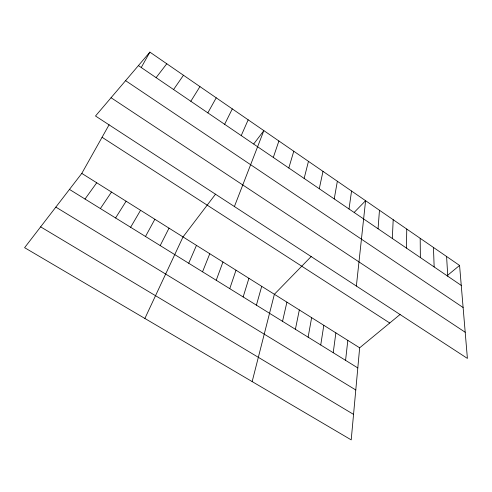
<?xml version="1.0" encoding="UTF-8"?>
<svg xmlns="http://www.w3.org/2000/svg" width="492" height="492" viewBox="0 0 492 492"><rect width="100%" height="100%" fill="white"/><g stroke="black" fill="none" stroke-linecap="round" stroke-linejoin="round"><path stroke-width="0.74" d="M406.429 248.085L406.767 229.063M392.327 238.479L393.194 219.715M378.059 228.762L379.467 210.262M400.113 314.456L359.652 347.807L351.208 439.879L24.6 247.679L81.795 173.399L109.119 124.728M356.368 286.043L365.593 200.705L354.252 212.335M345.575 360.353L347.819 340.384M333.213 352.702L335.87 332.881M349.012 208.989L351.552 191.031M320.735 344.978L323.81 325.31M334.228 198.922L337.358 181.253M308.127 337.174L311.633 317.666M295.397 329.289L299.333 309.948M319.271 188.737L322.992 171.364M282.537 321.325L286.916 302.156M252.162 381.589L274.376 294.284L311.202 256.504M304.136 178.43L308.466 161.358M256.418 305.157L261.713 286.332M288.81 168L293.773 151.235M243.153 296.947L248.921 278.306M229.758 288.65L236.006 270.194M273.306 157.434L278.902 140.989M216.222 280.274L222.956 262.002M234.401 206.542L263.86 130.626L253.761 143.904M202.544 271.799L209.776 253.731M188.719 263.245L196.462 245.373M241.228 135.595L248.171 119.82M144.876 318.459L183.012 236.935L215.551 194.149M224.641 124.304L232.298 108.886M160.201 245.588L169.014 228.14M145.497 236.486L154.863 219.26M207.839 112.865L216.222 97.816M141.339 67.343L149.882 52.121L459.571 265.44L467.4 358.41L95.503 116.007L149.882 52.121M130.626 227.279L140.558 210.287M190.822 101.278L199.943 86.604M115.589 217.968L126.106 201.21M100.386 208.559L111.493 192.04M173.578 89.538L183.467 75.251M85.011 199.039L96.727 182.772M156.112 77.644L166.782 63.757M447.203 275.637L459.571 265.44M40.639 226.849L353.551 414.381M55.842 207.101L355.784 389.978M69.464 189.414L357.807 367.93M81.795 173.399L359.652 347.807M102.072 137.286L389.744 323.004M111.063 97.73L465.198 332.254M125.589 80.663L463.113 307.518M138.418 65.596L461.256 285.409M446.588 256.498L447.781 276.24M433.458 247.451L434.153 266.959M420.186 238.312L420.371 257.574"/></g></svg>
